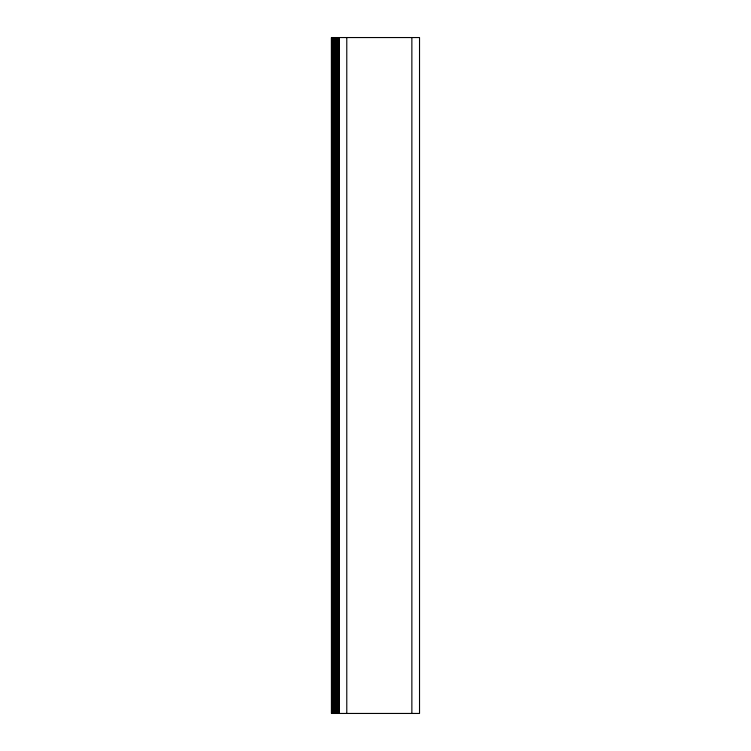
<?xml version="1.0" encoding="UTF-8"?>
<svg xmlns="http://www.w3.org/2000/svg" width="751" height="751" viewBox="0 0 751 751"><rect width="100%" height="100%" fill="white"/><g stroke="black" fill="none" stroke-linecap="round" stroke-linejoin="round"><path stroke-width="1.13" d="M336.373 70.05L336.655 68.181L336.655 83.492L336.373 37.55M336.87 713.45L336.88 82.469M331.501 37.55L419.527 37.55L419.527 713.45L331.501 713.45L331.473 37.55L331.482 713.45M411.867 37.55L411.867 713.45M346.784 37.55L346.784 713.45M339.133 37.55L339.133 713.45M338.823 37.55L338.823 713.45M338.532 37.55L338.532 713.45M338.241 37.55L338.241 713.45M337.95 37.55L337.95 713.45M337.678 37.55L337.678 713.45M337.406 37.55L337.406 713.45M337.133 37.55L337.133 713.45M336.87 37.55L336.88 69.205M336.617 37.55L336.617 68.257M336.617 83.417L336.617 713.45M336.373 81.615L336.373 713.45M336.129 37.55L336.129 713.45M335.894 37.55L335.894 713.45M335.669 37.55L335.669 713.45M335.444 37.55L335.444 713.45M335.228 37.55L335.228 713.45M335.012 37.55L335.012 713.45M334.805 37.55L334.805 713.45M334.608 37.55L334.608 713.45M334.411 37.55L334.411 713.45M334.233 37.55L334.233 713.45M334.045 37.55L334.045 713.45M333.876 37.55L333.876 713.45M333.707 37.55L333.707 713.45M333.538 37.55L333.538 713.45M333.388 37.55L333.388 713.45M333.237 37.55L333.237 713.45M333.087 37.55L333.087 713.45M332.956 37.55L332.956 713.45M332.824 37.55L332.824 713.45M332.693 37.55L332.58 713.45M332.468 37.55L332.468 713.45M332.355 37.55L332.355 713.45M332.252 37.55L332.158 713.45M332.073 37.55L331.989 713.45L331.839 37.55M331.773 37.55L331.67 713.45"/></g></svg>
